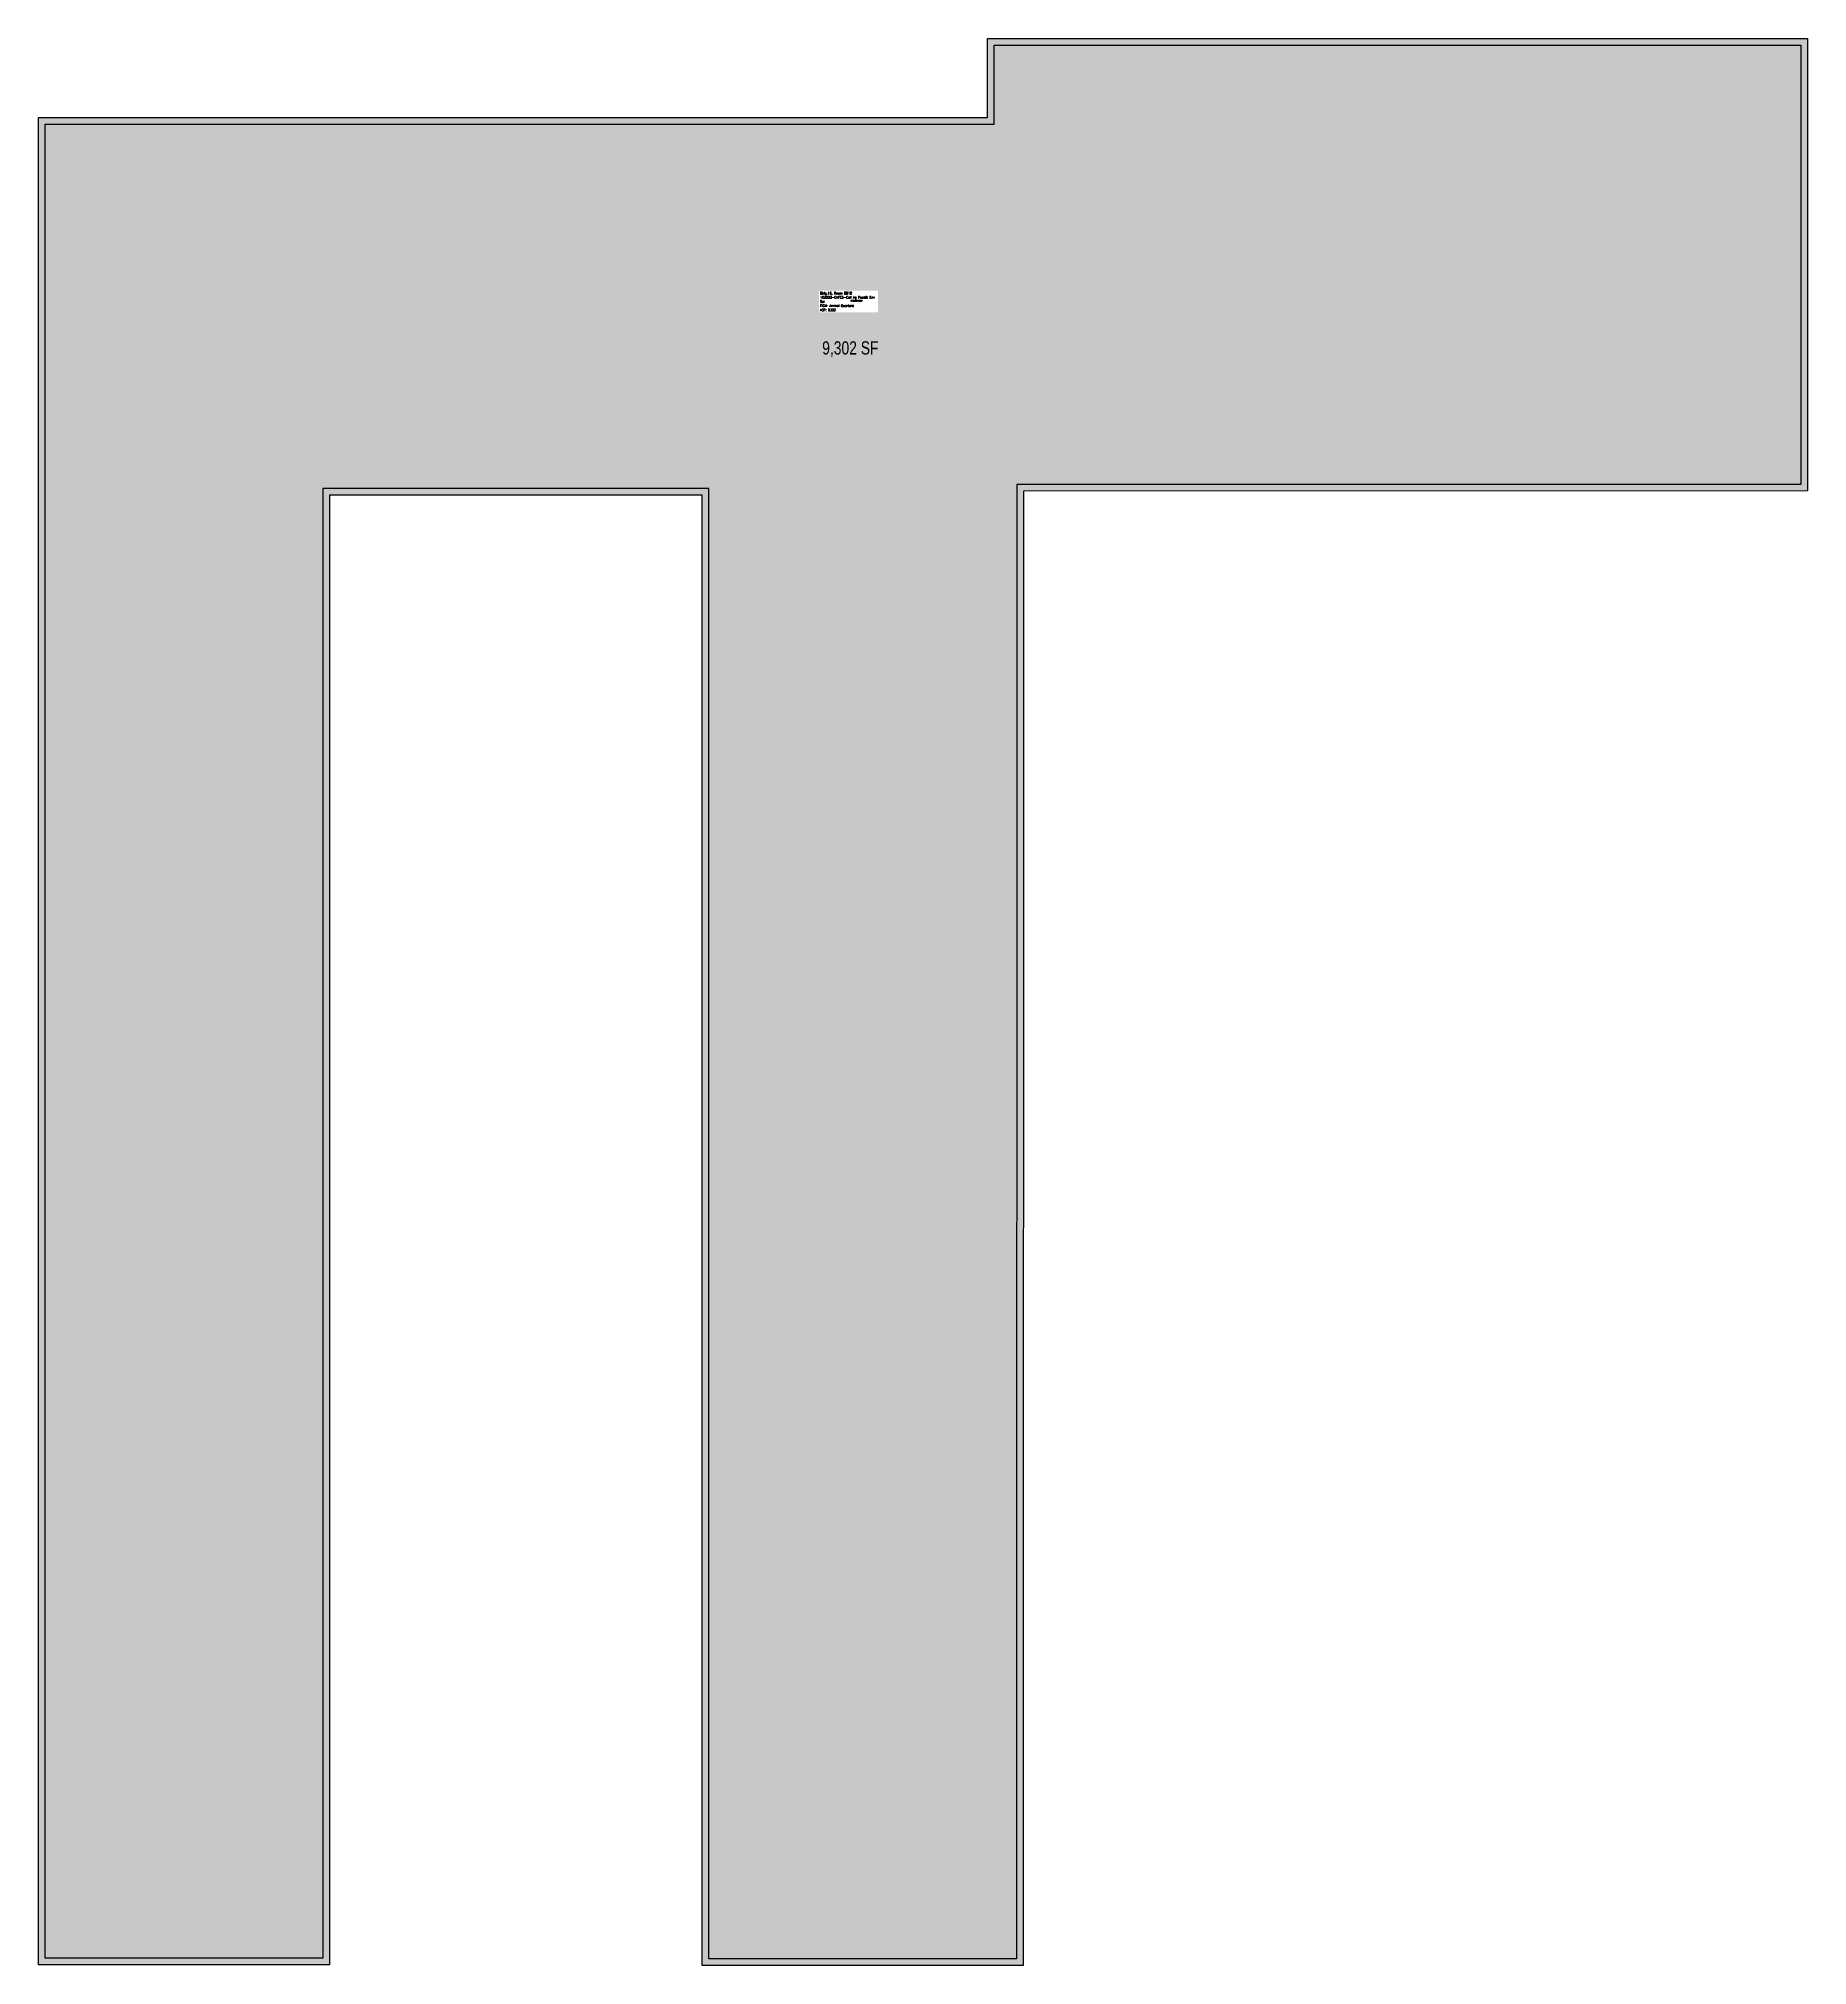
# Model space of a CAD drawing. Header units: inches. Extents: x -3 to 1601, y -5 to 1742.
import ezdxf
from ezdxf.enums import TextEntityAlignment as Align

# ---------------------------------------------------------------- set-up
doc = ezdxf.new("R2010")
doc.units = ezdxf.units.IN
doc.header["$LTSCALE"] = 50
doc.header["$MEASUREMENT"] = 0
for name, color, linetype in [('A-IDEN-RNUM', 7, 'CONTINUOUS'), ('A-IDEN-SNUM', 4, 'CONTINUOUS'), ('A-IDEN-VNUM', 4, 'CONTINUOUS'), ('A-WALL', 5, 'CONTINUOUS'), ('AREA-TEXT', 3, 'CONTINUOUS'), ('Rooms-Category-Color', 7, 'CONTINUOUS'), ('Rooms-College-Color', 7, 'CONTINUOUS'), ('Rooms-Department-Color', 7, 'CONTINUOUS'), ('Rooms-Division-Color', 7, 'CONTINUOUS'), ('Rooms-Information', 7, 'CONTINUOUS')]:
    doc.layers.add(name, color=color, linetype=linetype)
doc.styles.add('AREA', font='arial.ttf', dxfattribs={"width": 0.75, "height": 24})
doc.styles.add('ROOMSNUMBER', font='txt.shx', dxfattribs={"height": 0.03})
doc.styles.add('ROOMVNUMBER', font='simplex.shx', dxfattribs={"width": 0.85})

msp = doc.modelspace()

# ---------------------------------------------------------------- hatches: boundary and pattern name
at = {"layer": 'Rooms-Category-Color', "true_color": 0xfbafa2}
msp.add_hatch(color=21, dxfattribs=at).paths.add_polyline_path([(-3.1, 1670.9), (857.4, 1670.9), (857.3, 1742.4), (1600.7, 1742.4), (1600.7, 1332.2), (889.8, 1332.1), (889.7, -4.8), (598.6, -4.8), (598.7, 1328.5), (260.7, 1328.4), (260.7, -4.1), (-3.1, -4.1)])
at = {"layer": 'Rooms-College-Color', "true_color": 0xe3c5e1}
msp.add_hatch(color=254, dxfattribs=at).paths.add_polyline_path([(-3.1, 1670.9), (857.4, 1670.9), (857.3, 1742.4), (1600.7, 1742.4), (1600.7, 1332.2), (889.8, 1332.1), (889.7, -4.8), (598.6, -4.8), (598.7, 1328.5), (260.7, 1328.4), (260.7, -4.1), (-3.1, -4.1)])
at = {"layer": 'Rooms-Department-Color', "true_color": 0xe3c5e1}
msp.add_hatch(color=254, dxfattribs=at).paths.add_polyline_path([(-3.1, 1670.9), (857.4, 1670.9), (857.3, 1742.4), (1600.7, 1742.4), (1600.7, 1332.2), (889.8, 1332.1), (889.7, -4.8), (598.6, -4.8), (598.7, 1328.5), (260.7, 1328.4), (260.7, -4.1), (-3.1, -4.1)])
at = {"layer": 'Rooms-Division-Color', "true_color": 0xe3c5e1}
msp.add_hatch(color=254, dxfattribs=at).paths.add_polyline_path([(-3.1, 1670.9), (857.4, 1670.9), (857.3, 1742.4), (1600.7, 1742.4), (1600.7, 1332.2), (889.8, 1332.1), (889.7, -4.8), (598.6, -4.8), (598.7, 1328.5), (260.7, 1328.4), (260.7, -4.1), (-3.1, -4.1)])

# ---------------------------------------------------------------- linework, layer by layer
at = {"layer": 'A-WALL'}
for points in [[(-3.1, 1670.9), (857.4, 1670.9), (857.3, 1742.4), (1600.7, 1742.4), (1600.7, 1332.2), (889.8, 1332.1), (889.7, -4.8), (598.6, -4.8), (598.7, 1328.5), (260.7, 1328.4), (260.7, -4.1), (-3.1, -4.1)], [(2.9, 1664.9), (863.4, 1664.9), (863.3, 1736.4), (1594.7, 1736.4), (1594.7, 1338.2), (883.8, 1338.1), (883.7, 1.2), (604.6, 1.2), (604.7, 1334.5), (254.7, 1334.4), (254.7, 1.9), (2.9, 1.9)]]:
    msp.add_lwpolyline(points, close=True, dxfattribs=at)

# ---------------------------------------------------------------- texts
at = {"layer": 'A-IDEN-RNUM', "style": 'ROOMSNUMBER'}
msp.add_text('0910-00', height=1.2, rotation=0.006, dxfattribs=at).set_placement((738.5, 1504.7), align=Align.MIDDLE)
at = {"layer": 'A-IDEN-SNUM', "style": 'ROOMSNUMBER'}
msp.add_text('0160B91000', height=1.2, rotation=0.006, dxfattribs=at).set_placement((738.5, 1504.7), align=Align.MIDDLE)
at = {"layer": 'A-IDEN-VNUM', "style": 'ROOMVNUMBER', "width": 0.85}
msp.add_text('016B', height=16, dxfattribs=at).set_placement((705.5, 1495.2))
at = {"layer": 'AREA-TEXT', "style": 'AREA', "width": 0.75}
msp.add_text('9,302 SF', height=12, dxfattribs=at).set_placement((732.9, 1461.9), align=Align.MIDDLE_CENTER)

# ---------------------------------------------------------------- next in the draw order: texts
at = {"layer": 'Rooms-Information', "insert": (705.5, 1495.2), "char_height": 2.286, "width": 51.2, "attachment_point": 7, "style": 'ROOMVNUMBER', "bg_fill": 3, "box_fill_scale": 1.5, "bg_fill_color": 256, "bg_fill_true_color": 13158600, "bg_fill_transparency": 0}
msp.add_mtext('Bldg.16, Room B910^M^J102500-CAFES-Coll Ag Food& Env Sci^M^JFICM: Animal Quarters^M^JASF: 9302', dxfattribs=at)

doc.saveas('drawing.dxf')
